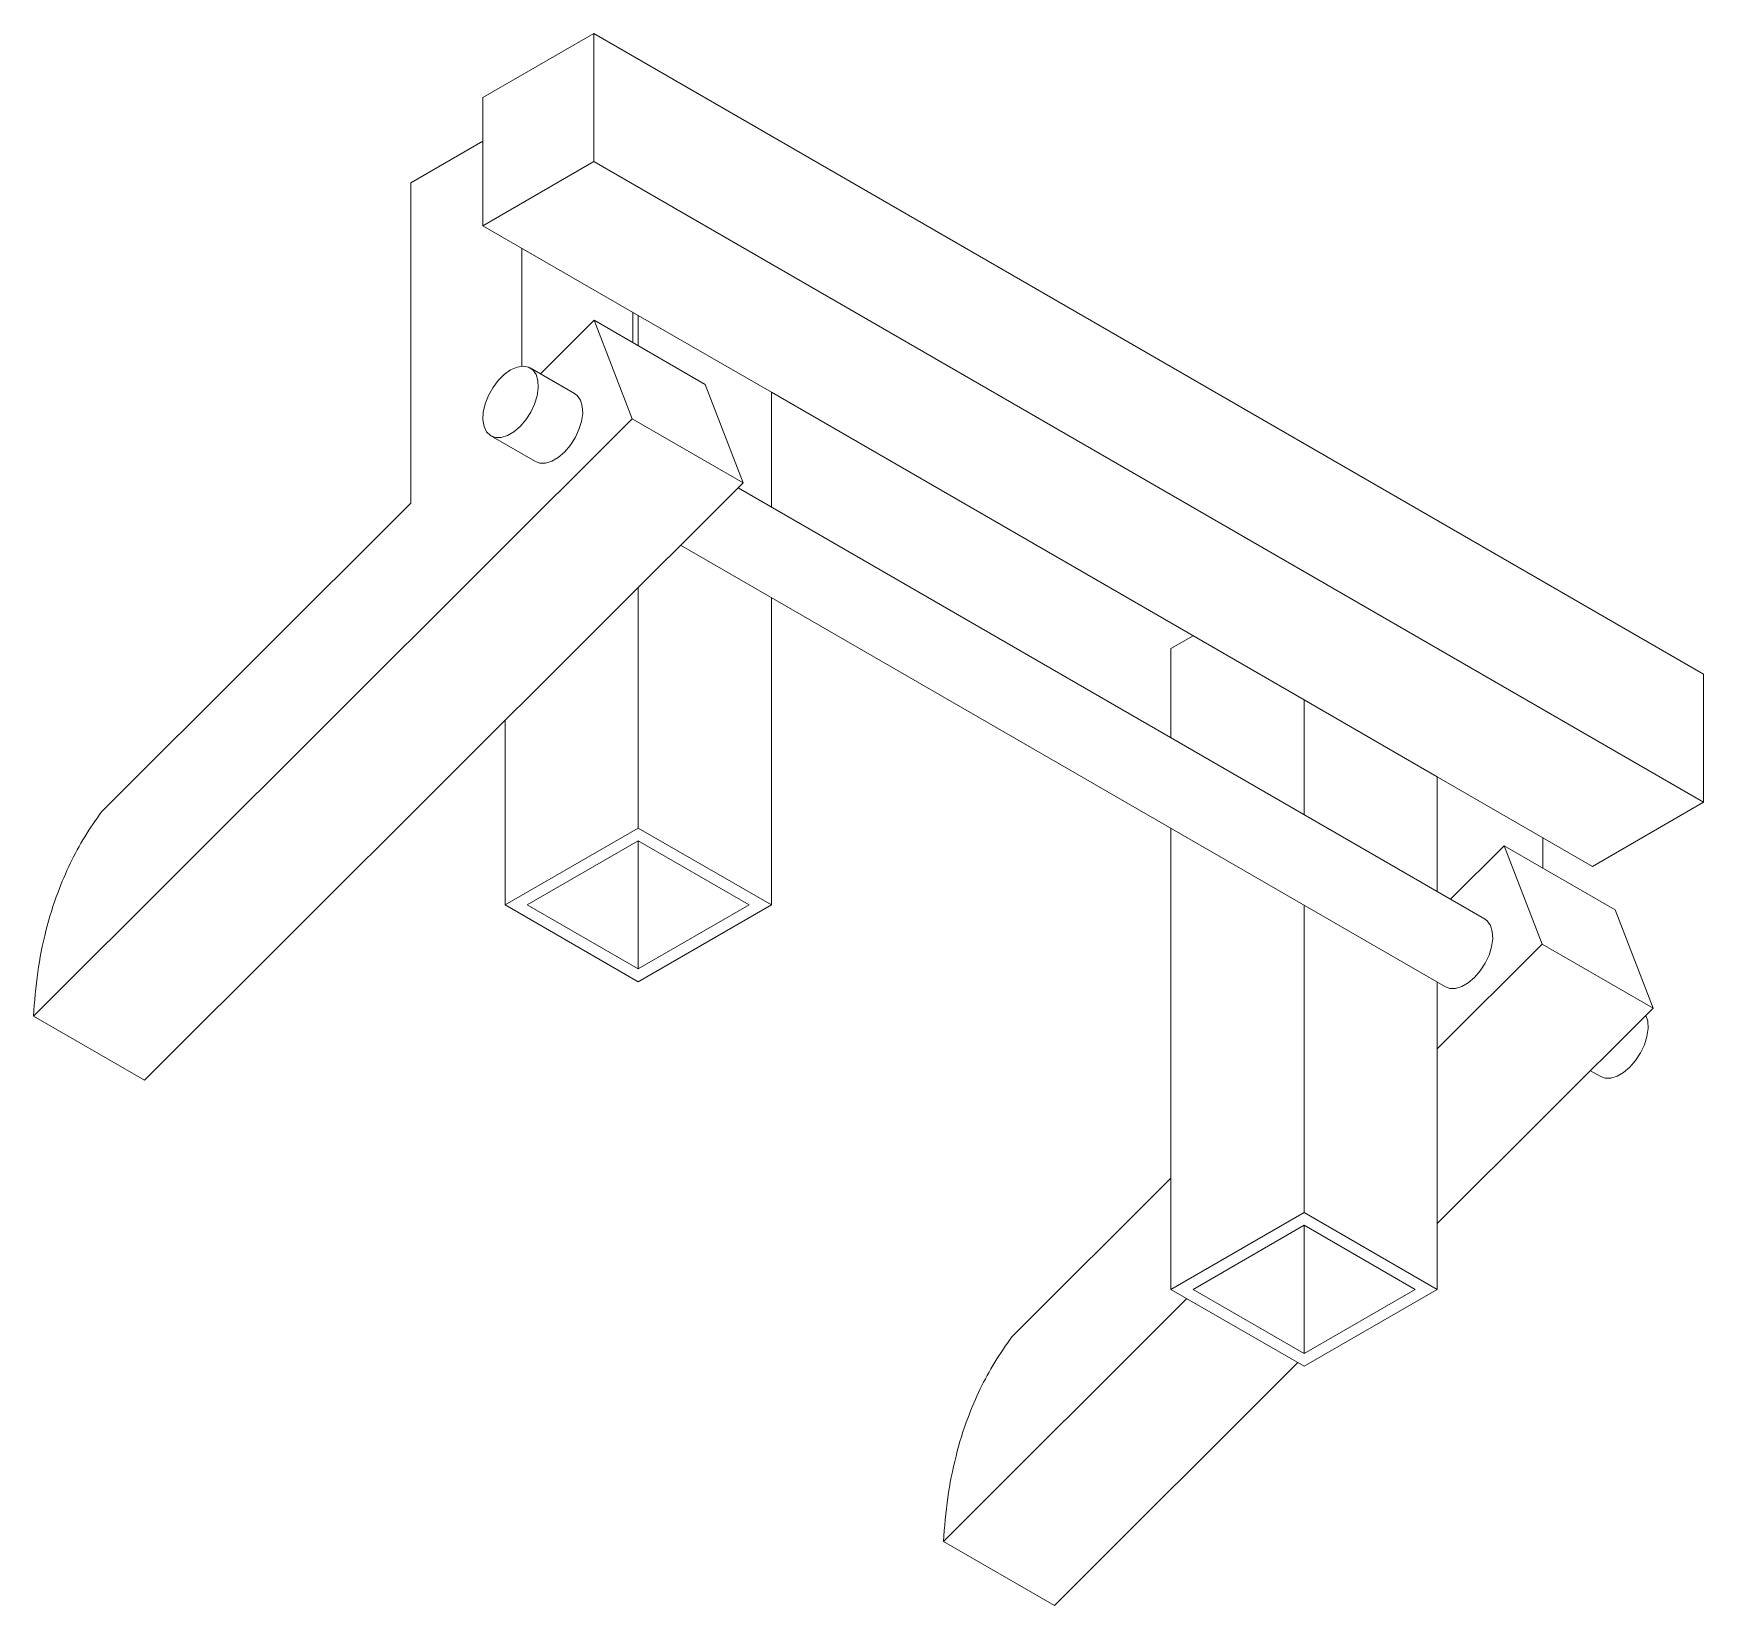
# Model space of a CAD drawing. Header units: millimetres. Extents: x 0 to 1189, y 0 to 841.
# Drawn here: x 652.9 to 865.7, y 254.9 to 455.3 of the extents above; entities that cross this region are included whole.
import ezdxf

# ---------------------------------------------------------------- set-up
doc = ezdxf.new("R2010")
doc.units = ezdxf.units.MM

msp = doc.modelspace()

# ---------------------------------------------------------------- linework, layer by layer
at = {"color": 7, "linetype": 'Continuous', "lineweight": 15}
for p, q in [((710.17, 447.09), (724.31, 455.26)), ((724.31, 455.26), (724.31, 438.93)), ((865.73, 373.62), (724.31, 455.26)), ((710.17, 447.09), (710.17, 430.76)), ((700.98, 436.22), (710.17, 441.53)), ((710.17, 430.76), (724.31, 438.93)), ((865.73, 357.29), (724.31, 438.93)), ((700.98, 395.39), (700.98, 436.22)), ((729.97, 419.33), (710.17, 430.76)), ((715.12, 427.91), (715.12, 412.87)), ((729.26, 419.74), (729.26, 415.87)), ((746.94, 409.54), (729.97, 419.33)), ((729.97, 419.33), (729.97, 415.46)), ((717.51, 411.89), (724.34, 418.7)), ((729.18, 406.15), (724.34, 418.7)), ((738.49, 410.54), (724.34, 418.7)), ((721.86, 409.37), (716.2, 412.64)), ((743.32, 397.99), (738.49, 410.54)), ((746.94, 409.54), (746.94, 394.9)), ((814.82, 370.35), (746.94, 409.54)), ((729.18, 406.15), (652.89, 330.05)), ((743.32, 397.99), (729.18, 406.15)), ((711.2, 403.98), (716.86, 400.71)), ((743.32, 397.99), (667.04, 321.88)), ((837.83, 342.43), (742.69, 397.35)), ((661.6, 356.12), (700.98, 395.39)), ((735.35, 390.04), (832.83, 333.77)), ((729.97, 384.66), (729.97, 354.01)), ((746.94, 383.35), (746.94, 344.21)), ((797.85, 376.88), (800.68, 378.52)), ((797.85, 376.88), (797.85, 365.51)), ((865.73, 373.62), (865.73, 357.29)), ((831.79, 360.55), (814.82, 370.35)), ((814.82, 370.35), (814.82, 355.71)), ((713, 367.73), (713, 344.21)), ((851.59, 349.12), (831.79, 360.55)), ((831.79, 360.55), (831.79, 345.91)), ((851.59, 349.12), (865.73, 357.29)), ((713, 344.21), (729.97, 354.01)), ((729.97, 354.01), (746.94, 344.21)), ((797.85, 353.96), (797.85, 295.23)), ((715.83, 344.21), (729.97, 352.38)), ((729.97, 352.38), (744.11, 344.21)), ((729.97, 352.38), (729.97, 336.05)), ((833.48, 344.94), (840.31, 351.76)), ((845.15, 339.2), (840.31, 351.76)), ((854.45, 343.59), (840.31, 351.76)), ((845.23, 352.8), (845.23, 348.92)), ((729.97, 334.42), (713, 344.21)), ((729.97, 336.05), (715.83, 344.21)), ((744.11, 344.21), (729.97, 336.05)), ((746.94, 344.21), (729.97, 334.42)), ((814.82, 344.16), (814.82, 305.03)), ((859.29, 331.04), (854.45, 343.59)), ((845.15, 339.2), (831.79, 325.88)), ((859.29, 331.04), (845.15, 339.2)), ((831.79, 334.37), (831.79, 295.23)), ((667.04, 321.88), (652.89, 330.05)), ((859.29, 331.04), (831.79, 303.61)), ((851.32, 323.09), (852.63, 322.34)), ((777.57, 289.17), (797.85, 309.4)), ((797.85, 295.23), (814.82, 305.03)), ((814.82, 305.03), (831.79, 295.23)), ((800.68, 295.23), (814.82, 303.39)), ((814.82, 303.39), (828.96, 295.23)), ((814.82, 303.39), (814.82, 287.07)), ((799.89, 294.05), (768.86, 263.1)), ((814.82, 285.43), (797.85, 295.23)), ((814.82, 287.07), (800.68, 295.23)), ((828.96, 295.23), (814.82, 287.07)), ((831.79, 295.23), (814.82, 285.43)), ((814.03, 285.89), (783, 254.94)), ((783, 254.94), (768.86, 263.1))]:
    msp.add_line(p, q, dxfattribs=at)
at = {"color": 7, "linetype": 'Continuous', "lineweight": 15, "flags": 128}
for points in [[(713.7, 412.39), (714.52, 412.75), (715.29, 412.87), (715.98, 412.75), (716.54, 412.38), (716.95, 411.8), (717.19, 411.03), (717.23, 410.11), (717.09, 409.09), (716.77, 408.03), (716.28, 406.99), (715.65, 406.02), (714.91, 405.17), (714.11, 404.49), (713.29, 404.02), (712.5, 403.77), (711.76, 403.78), (711.13, 404.02), (710.64, 404.5), (710.32, 405.18), (710.17, 406.03), (710.22, 407.01), (710.46, 408.05), (710.87, 409.11), (711.43, 410.12), (712.12, 411.04), (712.89, 411.81), (713.7, 412.39)], [(721.86, 409.37), (722.2, 409.12), (722.61, 408.53), (722.84, 407.76), (722.89, 406.84), (722.75, 405.83), (722.42, 404.77), (721.93, 403.73), (721.3, 402.75), (720.57, 401.9), (719.77, 401.22), (718.95, 400.75), (718.15, 400.51), (717.42, 400.51), (716.86, 400.71)], [(837.83, 342.43), (838.16, 342.17), (838.57, 341.59), (838.81, 340.82), (838.86, 339.9), (838.71, 338.88), (838.39, 337.82), (837.9, 336.78), (837.27, 335.81), (836.54, 334.96), (835.74, 334.28), (834.92, 333.81), (834.12, 333.56), (833.38, 333.56), (832.83, 333.77)], [(858.38, 330.14), (858.61, 329.39), (858.66, 328.47), (858.51, 327.45), (858.19, 326.39), (857.7, 325.35), (857.07, 324.38), (856.33, 323.53), (855.54, 322.85), (854.72, 322.38), (853.92, 322.13), (853.18, 322.14), (852.63, 322.34)]]:
    msp.add_lwpolyline(points, dxfattribs=at)
at = {"color": 7, "linetype": 'Continuous', "lineweight": 15}
for points in [[(652.89, 330.05), (653.04, 331.9), (653.31, 335.43), (654.36, 340.76), (655.79, 345.43), (657.52, 349.47), (659.38, 352.95), (660.86, 355.06), (661.6, 356.12)], [(768.86, 263.1), (769, 264.95), (769.27, 268.48), (770.33, 273.81), (771.76, 278.49), (773.48, 282.52), (775.35, 286), (776.83, 288.12), (777.57, 289.17)]]:
    msp.add_open_spline(points, degree=3, knots=[0, 0, 0, 0, 0.22029, 0.419521, 0.60198, 0.737233, 0.868749, 1, 1, 1, 1], dxfattribs=at)

doc.saveas('drawing.dxf')
